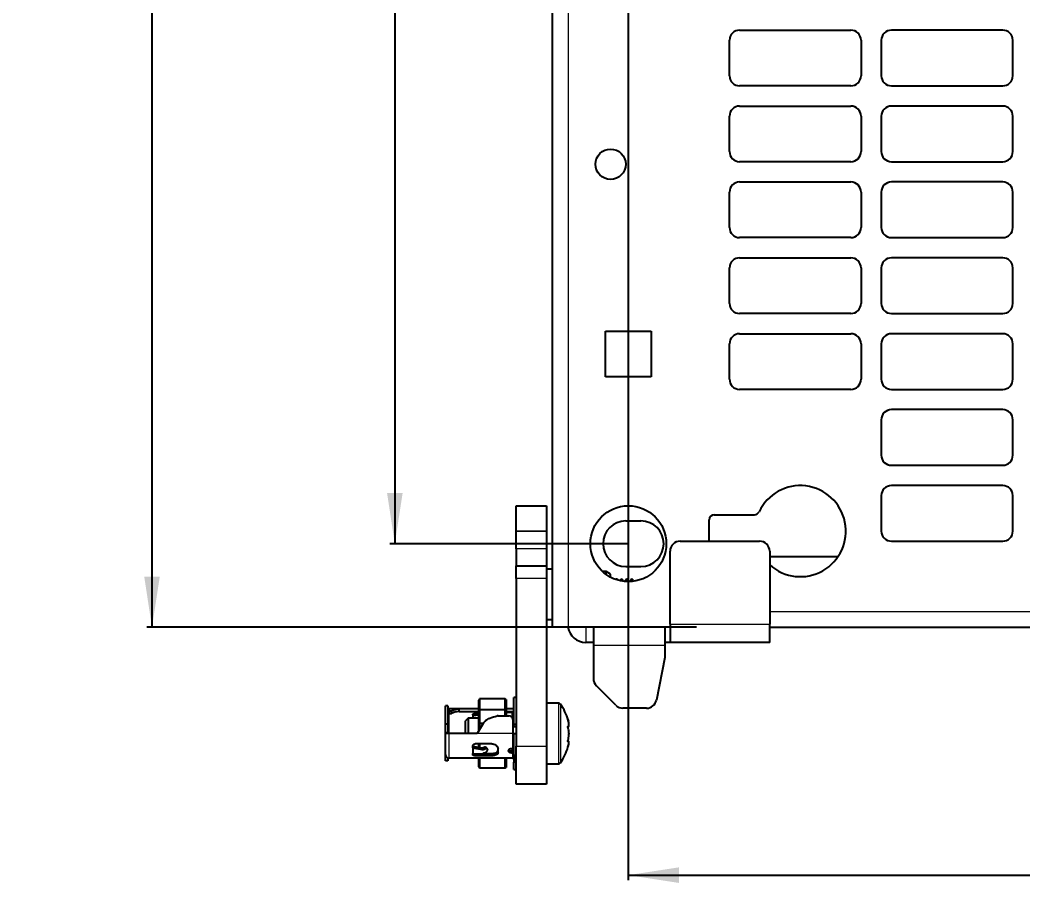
# Model space of a CAD drawing. Header units: millimetres. Extents: x -403 to 1106, y 650 to 1898.
# Drawn here: x -402.8 to -204.6, y 811.8 to 982.4 of the extents above; entities that cross this region are included whole.
import ezdxf

# ---------------------------------------------------------------- set-up
doc = ezdxf.new("R2010")
doc.units = ezdxf.units.MM
doc.layers.add('FORMAT', color=7, linetype='Continuous')
doc.styles.add('SLDTEXTSTYLE0', font='TXT', dxfattribs={"width": 0.75})
doc.dimstyles.new('SLDDIMSTYLE0', dxfattribs={"dimtxt": 20, "dimasz": 10, "dimexe": 0, "dimexo": 0.0625, "dimgap": 5, "dimtad": 2, "dimdec": 1, "dimrnd": 1e-09, "dimzin": 12, "dimdsep": 46, "dimtxsty": 'SLDTEXTSTYLE0', "dimsah": 1, "dimcen": 0.09, "dimadec": 0, "dimazin": 3, "dimtfac": 1, "dimtofl": 0, "dimtmove": 0, "dimatfit": 3, "dimfxl": 0, "dimfrac": 2, "dimtolj": 1, "dimtzin": 12, "dimarcsym": 0})

# ---------------------------------------------------------------- blocks, each defined once
blk = doc.blocks.new('_D')
at = {"layer": 'FORMAT'}
for p, q in [((-269.11, 1745.37), (-377.75, 1745.37)), ((-376.75, 1745.37), (-376.75, 862.35)), ((-269.11, 862.35), (-377.75, 862.35))]:
    blk.add_line(p, q, dxfattribs=at)
for points in [[(-376.75, 1745.37), (-378.28, 1735.37), (-375.21, 1735.37)], [(-376.75, 862.35), (-375.21, 872.35), (-378.28, 872.35)]]:
    blk.add_solid(points, dxfattribs=at)
at = {"layer": 'FORMAT', "insert": (-402.53, 1281.69), "char_height": 20, "attachment_point": 1, "rotation": 90, "style": 'SLDTEXTSTYLE0'}
blk.add_mtext('883', dxfattribs=at)
blk = doc.blocks.new('_D_4')
at = {"layer": 'FORMAT'}
for p, q in [((-282.6, 1303.85), (-282.6, 812.36)), ((173.4, 1303.85), (173.4, 812.36)), ((-282.6, 813.36), (173.4, 813.36))]:
    blk.add_line(p, q, dxfattribs=at)
for points in [[(-282.6, 813.36), (-272.6, 811.82), (-272.6, 814.9)], [(173.4, 813.36), (163.4, 814.9), (163.4, 811.82)]]:
    blk.add_solid(points, dxfattribs=at)
at = {"layer": 'FORMAT', "insert": (-76.76, 839.14), "char_height": 20, "attachment_point": 1, "style": 'SLDTEXTSTYLE0'}
blk.add_mtext('456', dxfattribs=at)
blk = doc.blocks.new('_D_5')
at = {"layer": 'FORMAT'}
for p, q in [((-282.61, 1728.86), (-329.75, 1728.86)), ((-328.75, 1728.86), (-328.75, 878.86)), ((-282.61, 878.86), (-329.75, 878.86))]:
    blk.add_line(p, q, dxfattribs=at)
for points in [[(-328.75, 1728.86), (-330.28, 1718.86), (-327.21, 1718.86)], [(-328.75, 878.86), (-327.21, 888.86), (-330.28, 888.86)]]:
    blk.add_solid(points, dxfattribs=at)
at = {"layer": 'FORMAT', "insert": (-354.53, 1281.69), "char_height": 20, "attachment_point": 1, "rotation": 90, "style": 'SLDTEXTSTYLE0'}
blk.add_mtext('850', dxfattribs=at)

msp = doc.modelspace()

# ---------------------------------------------------------------- linework, layer by layer
at = {"color": 7, "linetype": 'Continuous', "lineweight": 25}
for p, q in [((-297.6, 862.36), (-297.6, 1745.36)), ((-260.6, 980.36), (-238.6, 980.36)), ((-208.6, 980.36), (-230.6, 980.36)), ((-262.6, 971.36), (-262.6, 978.36)), ((-236.6, 978.36), (-236.6, 971.36)), ((-232.6, 978.36), (-232.6, 971.36)), ((-206.6, 971.36), (-206.6, 978.36)), ((-238.6, 969.36), (-260.6, 969.36)), ((-230.6, 969.36), (-208.6, 969.36)), ((-260.6, 965.36), (-238.6, 965.36)), ((-208.6, 965.36), (-230.6, 965.36)), ((-262.6, 956.36), (-262.6, 963.36)), ((-236.6, 963.36), (-236.6, 956.36)), ((-232.6, 963.36), (-232.6, 956.36)), ((-206.6, 956.36), (-206.6, 963.36)), ((-238.6, 954.36), (-260.6, 954.36)), ((-230.6, 954.36), (-208.6, 954.36)), ((-260.6, 950.36), (-238.6, 950.36)), ((-208.6, 950.36), (-230.6, 950.36)), ((-262.6, 941.36), (-262.6, 948.36)), ((-236.6, 948.36), (-236.6, 941.36)), ((-232.6, 948.36), (-232.6, 941.36)), ((-206.6, 941.36), (-206.6, 948.36)), ((-238.6, 939.36), (-260.6, 939.36)), ((-230.6, 939.36), (-208.6, 939.36)), ((-260.6, 935.36), (-238.6, 935.36)), ((-208.6, 935.36), (-230.6, 935.36)), ((-262.6, 926.36), (-262.6, 933.36)), ((-236.6, 933.36), (-236.6, 926.36)), ((-232.6, 933.36), (-232.6, 926.36)), ((-206.6, 926.36), (-206.6, 933.36)), ((-238.6, 924.36), (-260.6, 924.36)), ((-230.6, 924.36), (-208.6, 924.36)), ((-287.1, 920.86), (-278.1, 920.86)), ((-287.1, 911.86), (-287.1, 920.86)), ((-278.1, 920.86), (-278.1, 911.86)), ((-260.6, 920.36), (-238.6, 920.36)), ((-208.6, 920.36), (-230.6, 920.36)), ((-262.6, 911.36), (-262.6, 918.36)), ((-236.6, 918.36), (-236.6, 911.36)), ((-232.6, 918.36), (-232.6, 911.36)), ((-206.6, 911.36), (-206.6, 918.36)), ((-278.1, 911.86), (-287.1, 911.86)), ((-238.6, 909.36), (-260.6, 909.36)), ((-230.6, 909.36), (-208.6, 909.36)), ((-208.6, 905.36), (-230.6, 905.36)), ((-232.6, 903.36), (-232.6, 896.36)), ((-206.6, 896.36), (-206.6, 903.36)), ((-230.6, 894.36), (-208.6, 894.36)), ((-208.6, 890.36), (-230.6, 890.36)), ((-232.6, 888.36), (-232.6, 881.36)), ((-206.6, 881.36), (-206.6, 888.36)), ((-304.75, 886.36), (-298.75, 886.36)), ((-304.75, 881.36), (-304.75, 886.36)), ((-298.75, 886.36), (-298.75, 881.36)), ((-265.6, 884.6), (-257.65, 884.6)), ((-283.1, 883.36), (-280.1, 883.36)), ((-266.6, 879.36), (-266.6, 883.6)), ((-304.75, 881.36), (-304.75, 881.35)), ((-304.75, 877.82), (-304.75, 881.35)), ((-298.75, 881.36), (-298.75, 881.35)), ((-298.75, 881.35), (-298.75, 877.82)), ((-272.35, 879.36), (-256.65, 879.36)), ((-230.6, 879.36), (-208.6, 879.36)), ((-304.75, 877.82), (-304.75, 874.47)), ((-298.75, 877.82), (-298.75, 874.47)), ((-274.35, 862.96), (-274.35, 877.36)), ((-254.65, 877.36), (-254.65, 862.96)), ((-254.65, 876.35), (-241.11, 876.35)), ((-304.75, 874.47), (-298.75, 874.47)), ((-304.75, 871.97), (-304.75, 874.47)), ((-298.75, 874.47), (-298.75, 871.97)), ((-283.1, 874.36), (-280.1, 874.36)), ((-297.6, 873.86), (-298.75, 873.86)), ((-286.96, 873.36), (-287.69, 873.36)), ((-286.1, 872.86), (-286.96, 873.36)), ((-286.96, 872.76), (-286.96, 873.36)), ((-286.1, 872.22), (-286.1, 872.86)), ((-304.75, 871.97), (-304.75, 838.86)), ((-298.75, 871.97), (-298.75, 838.86)), ((-284.97, 871.86), (-285.03, 871.76)), ((-284.83, 871.86), (-284.97, 871.86)), ((-284.97, 871.74), (-284.97, 871.86)), ((-284.68, 871.65), (-284.83, 871.86)), ((-284.83, 871.7), (-284.83, 871.86)), ((-283.97, 871.86), (-284.19, 871.53)), ((-283.83, 871.86), (-283.97, 871.86)), ((-283.97, 871.48), (-283.97, 871.86)), ((-283.52, 871.41), (-283.83, 871.86)), ((-283.83, 871.46), (-283.83, 871.86)), ((-282.97, 871.86), (-283.29, 871.39)), ((-282.83, 871.86), (-282.97, 871.86)), ((-282.97, 871.37), (-282.97, 871.86)), ((-282.48, 871.36), (-282.83, 871.86)), ((-282.83, 871.36), (-282.83, 871.86)), ((-281.97, 871.86), (-282.31, 871.36)), ((-281.85, 871.86), (-281.97, 871.86)), ((-281.97, 871.38), (-281.97, 871.86)), ((-281.6, 871.61), (-281.85, 871.86)), ((-281.85, 871.39), (-281.85, 871.86)), ((-281.6, 871.42), (-281.6, 871.61)), ((-298.75, 863.86), (-297.6, 863.86)), ((-294.5, 862.36), (-297.6, 862.36)), ((-289.5, 862.36), (-294.5, 862.36)), ((-289.5, 862.36), (-289.5, 858.76)), ((-275.35, 862.36), (-289.5, 862.36)), ((-275.35, 862.36), (-275.35, 858.76)), ((-274.35, 862.36), (-275.35, 862.36)), ((-274.35, 862.96), (-274.35, 859.36)), ((-254.65, 859.36), (-254.65, 862.96)), ((-254.65, 862.35), (145.95, 862.35)), ((-289.5, 859.36), (-291, 859.36)), ((-289.5, 858.76), (-289.5, 852.19)), ((-274.35, 859.36), (-275.35, 859.36)), ((-275.35, 858.76), (-275.35, 856.36)), ((-254.65, 859.36), (-274.35, 859.36)), ((-275.35, 856.36), (-277.02, 847.96)), ((-285.08, 846.94), (-288.91, 850.77)), ((-304.75, 848.46), (-305.25, 848.46)), ((-305.25, 843.19), (-305.25, 848.46)), ((-318.25, 846.79), (-318.75, 846.79)), ((-318.75, 843.18), (-318.75, 846.79)), ((-318.25, 846.79), (-318.25, 843.18)), ((-312.03, 848.2), (-312.15, 847.97)), ((-312.15, 846.02), (-312.15, 847.97)), ((-312.03, 848.2), (-312.03, 846.05)), ((-306.95, 848.2), (-312.03, 848.2)), ((-306.95, 846.05), (-306.95, 848.2)), ((-306.75, 848.07), (-306.95, 848.2)), ((-306.75, 848.07), (-306.75, 846.04)), ((-296.42, 847.36), (-298.75, 847.36)), ((-316.05, 846.21), (-318.05, 846.21)), ((-317.55, 845.75), (-318.05, 845.75)), ((-318.05, 845.75), (-318.05, 845.3)), ((-318.05, 845.3), (-317.55, 845.3)), ((-317.55, 845.3), (-317.55, 845.75)), ((-316.05, 845.71), (-316.05, 846.21)), ((-312.15, 846.21), (-316.05, 846.21)), ((-316.05, 845.71), (-312.15, 845.71)), ((-313.35, 845.06), (-313.35, 844.9)), ((-313.35, 844.9), (-312.15, 845.02)), ((-313.35, 844.9), (-313.35, 844.36)), ((-312.85, 845.3), (-312.15, 845.3)), ((-312.03, 846.05), (-312.15, 846.02)), ((-312.15, 843.36), (-312.15, 846.02)), ((-312.03, 846.05), (-312.03, 843.36)), ((-306.95, 846.05), (-312.03, 846.05)), ((-308.35, 844.86), (-306.2, 844.86)), ((-306.95, 844.86), (-306.95, 846.05)), ((-306.75, 846.04), (-306.95, 846.05)), ((-305.45, 846.21), (-306.75, 846.21)), ((-306.75, 846.04), (-306.75, 844.86)), ((-306.75, 845.71), (-305.45, 845.71)), ((-305.55, 845.51), (-306.75, 845.51)), ((-305.55, 845.51), (-305.55, 844.48)), ((-305.55, 844.81), (-305.45, 844.81)), ((-278.99, 846.36), (-283.67, 846.36)), ((-318.25, 843.18), (-318.75, 843.18)), ((-318.75, 841.49), (-318.75, 843.18)), ((-318.25, 843.18), (-318.25, 841.49)), ((-314.25, 844.36), (-314.75, 843.86)), ((-314.75, 841.36), (-314.75, 843.86)), ((-312.15, 844.36), (-314.25, 844.36)), ((-314.25, 844.36), (-314.25, 841.36)), ((-311.29, 843.36), (-312.45, 841.36)), ((-312.03, 843.36), (-312.15, 843.36)), ((-312.15, 841.88), (-312.15, 843.36)), ((-311.29, 843.36), (-312.03, 843.36)), ((-312.03, 843.36), (-312.03, 842.08)), ((-305.25, 844.36), (-305.49, 844.36)), ((-305.45, 844.11), (-305.45, 841.36)), ((-305.25, 842.8), (-305.45, 842.81)), ((-305.25, 842.66), (-305.25, 843.19)), ((-305.25, 843.19), (-304.75, 843.19)), ((-304.75, 842.66), (-305.25, 842.66)), ((-294.35, 843.21), (-294.33, 843.21)), ((-318.25, 841.49), (-318.75, 841.49)), ((-318.75, 841.36), (-318.75, 841.49)), ((-318.05, 841.36), (-318.75, 841.36)), ((-318.75, 837.21), (-318.75, 841.36)), ((-318.25, 841.49), (-318.25, 841.36)), ((-312.45, 841.36), (-318.05, 841.36)), ((-305.25, 841.36), (-305.45, 841.36)), ((-305.25, 837.03), (-305.25, 841.36)), ((-305.25, 841.36), (-304.75, 841.36)), ((-313.35, 838.54), (-313.35, 838.87)), ((-313.35, 838.54), (-313.35, 837.41)), ((-309.55, 839.31), (-312.85, 839.31)), ((-312.15, 838.58), (-312.15, 839.31)), ((-312.03, 839.31), (-312.03, 838.54)), ((-310.46, 838.3), (-310.7, 838.6)), ((-304.75, 831.36), (-304.75, 838.86)), ((-298.75, 838.86), (-298.75, 831.36)), ((-294.39, 839.83), (-294.54, 839.83)), ((-318.75, 835.93), (-318.75, 837.21)), ((-318.25, 836.54), (-318.25, 835.93)), ((-313.35, 837.2), (-313.35, 837.41)), ((-309.55, 836.96), (-312.85, 836.96)), ((-311.27, 837.41), (-309.55, 837.41)), ((-310.42, 838.16), (-310.42, 838.14)), ((-308.35, 837.61), (-308.35, 838.28)), ((-306.25, 837.87), (-306.25, 837.99)), ((-305.7, 838.4), (-305.45, 838.4)), ((-305.7, 837.91), (-305.45, 837.91)), ((-305.7, 837.51), (-305.45, 837.51)), ((-305.55, 838.4), (-305.55, 837.91)), ((-305.55, 838.36), (-305.29, 838.36)), ((-304.75, 837.03), (-305.25, 837.03)), ((-305.25, 837.03), (-305.25, 835.72)), ((-318.25, 835.93), (-318.75, 835.93)), ((-316.05, 836.51), (-318.05, 836.51)), ((-305.45, 836.51), (-316.05, 836.51)), ((-312.15, 834.74), (-312.15, 836.51)), ((-312.15, 834.74), (-312.03, 834.51)), ((-312.03, 836.51), (-312.03, 834.51)), ((-306.95, 834.51), (-306.95, 836.51)), ((-306.95, 834.51), (-306.75, 834.64)), ((-306.75, 836.51), (-306.75, 834.64)), ((-305.25, 834.26), (-305.25, 835.72)), ((-304.75, 835.72), (-305.25, 835.72)), ((-298.75, 835.36), (-296.42, 835.36)), ((-306.95, 834.51), (-312.03, 834.51)), ((-305.25, 834.26), (-304.75, 834.26)), ((-298.75, 831.36), (-304.75, 831.36))]:
    msp.add_line(p, q, dxfattribs=at)
at = {"color": 8, "linetype": 'Continuous', "lineweight": 18}
for p, q in [((-294.5, 1745.36), (-294.5, 862.36)), ((-298.75, 881.36), (-304.75, 881.36)), ((-304.75, 881.35), (-298.75, 881.35)), ((-298.75, 877.82), (-304.75, 877.82)), ((-298.75, 871.97), (-304.75, 871.97)), ((-254.65, 865.45), (145.95, 865.45)), ((-291, 862.36), (-291, 859.36)), ((-274.35, 862.96), (-254.65, 862.96)), ((-275.35, 858.76), (-289.5, 858.76)), ((-296.42, 847.36), (-296.42, 841.09)), ((-295.98, 847.13), (-295.98, 841.1)), ((-318.05, 845.1), (-318.05, 841.36)), ((-305.45, 844.81), (-305.45, 845.71)), ((-318.05, 841.36), (-318.05, 836.51)), ((-305.45, 841.36), (-312.45, 841.36)), ((-305.45, 838.4), (-305.45, 841.36)), ((-296.42, 841.09), (-296.42, 835.36)), ((-295.98, 841.1), (-295.98, 835.59)), ((-304.75, 838.86), (-298.75, 838.86)), ((-312.85, 837.41), (-312.85, 836.96)), ((-309.55, 836.96), (-309.55, 837.41)), ((-305.7, 837.91), (-305.7, 837.51)), ((-305.45, 836.51), (-305.45, 837.51))]:
    msp.add_line(p, q, dxfattribs=at)
at = {"color": 7, "linetype": 'Continuous', "lineweight": 25, "flags": 128}
for points in [[(-318.05, 846.21), (-318.18, 846.19), (-318.25, 846.18)], [(-305.25, 845.74), (-305.31, 845.72), (-305.45, 845.71)], [(-305.25, 844.83), (-305.31, 844.82), (-305.45, 844.81)], [(-294.33, 843.26), (-294.44, 843.78), (-294.51, 844.03)], [(-294.52, 838.66), (-294.45, 838.92), (-294.33, 839.44)], [(-305.55, 838.23), (-305.5, 838.32), (-305.49, 838.36)], [(-305.25, 838.28), (-305.25, 838.31), (-305.26, 838.33), (-305.28, 838.35), (-305.3, 838.37), (-305.33, 838.38), (-305.37, 838.4), (-305.41, 838.4), (-305.45, 838.4)], [(-305.25, 837.88), (-305.31, 837.9), (-305.45, 837.91)]]:
    msp.add_lwpolyline(points, dxfattribs=at)
at = {"color": 7, "linetype": 'Continuous', "lineweight": 25}
for centre, radius in [((-286.1, 953.86), 3), ((-282.6, 878.86), 7.5)]:
    msp.add_circle(centre, radius, dxfattribs=at)
for centre, radius, start, end in [((-260.6, 978.36), 2, 90, 180), ((-238.6, 978.36), 2, 0, 90), ((-230.6, 978.36), 2, 90, 180), ((-208.6, 978.36), 2, 0, 90), ((-260.6, 971.36), 2, 180, 270), ((-238.6, 971.36), 2, 270, 0), ((-230.6, 971.36), 2, 180, 270), ((-208.6, 971.36), 2, 270, 0), ((-260.6, 963.36), 2, 90, 180), ((-238.6, 963.36), 2, 0, 90), ((-230.6, 963.36), 2, 90, 180), ((-208.6, 963.36), 2, 0, 90), ((-260.6, 956.36), 2, 180, 270), ((-238.6, 956.36), 2, 270, 0), ((-230.6, 956.36), 2, 180, 270), ((-208.6, 956.36), 2, 270, 0), ((-260.6, 948.36), 2, 90, 180), ((-238.6, 948.36), 2, 0, 90), ((-230.6, 948.36), 2, 90, 180), ((-208.6, 948.36), 2, 0, 90), ((-260.6, 941.36), 2, 180, 270), ((-238.6, 941.36), 2, 270, 0), ((-230.6, 941.36), 2, 180, 270), ((-208.6, 941.36), 2, 270, 0), ((-260.6, 933.36), 2, 90, 180), ((-238.6, 933.36), 2, 0, 90), ((-230.6, 933.36), 2, 90, 180), ((-208.6, 933.36), 2, 0, 90), ((-260.6, 926.36), 2, 180, 270), ((-238.6, 926.36), 2, 270, 0), ((-230.6, 926.36), 2, 180, 270), ((-208.6, 926.36), 2, 270, 0), ((-260.6, 918.36), 2, 90, 180), ((-238.6, 918.36), 2, 0, 90), ((-230.6, 918.36), 2, 90, 180), ((-208.6, 918.36), 2, 0, 90), ((-260.6, 911.36), 2, 180, 270), ((-238.6, 911.36), 2, 270, 0), ((-230.6, 911.36), 2, 180, 270), ((-208.6, 911.36), 2, 270, 0), ((-230.6, 903.36), 2, 90, 180), ((-208.6, 903.36), 2, 0, 90), ((-230.6, 896.36), 2, 180, 270), ((-208.6, 896.36), 2, 270, 0), ((-248.6, 881.35), 9, 227.7612, 154.8493), ((-230.6, 888.36), 2, 90, 180), ((-208.6, 888.36), 2, 0, 90), ((-265.6, 883.6), 1, 90, 180), ((-257.65, 885.6), 1, 270, 334.8493), ((-283.1, 878.86), 4.5, 90, 270), ((-280.1, 878.86), 4.5, 270, 90), ((-230.6, 881.36), 2, 180, 270), ((-208.6, 881.36), 2, 270, 0), ((-272.35, 877.36), 2, 90, 180), ((-256.65, 877.36), 2, 0, 90), ((-291, 862.96), 3.6, 189.5941, 270), ((-287.5, 852.19), 2, 180, 225), ((-296.42, 846.82), 0.54, 35.2515, 90), ((-304.15, 841.36), 10, 15.4963, 35.2515), ((-283.67, 848.36), 2, 225, 270), ((-278.99, 848.36), 2, 270, 348.6901), ((-318.05, 845.51), 0.2, 90, 180), ((-308.35, 844.11), 0.75, 90, 105.0484), ((-306.2, 844.11), 0.75, 0, 90), ((-305.45, 846.41), 0.2, 270, 0), ((-305.35, 844.44), 0.0996, 305.5332, 356.0721), ((-304.15, 841.36), 10, 324.7485, 344.3485), ((-318.05, 837.21), 0.7, 180, 270), ((-305.43, 837.33), 0.183, 7.3339, 95.8124), ((-305.45, 836.31), 0.2, 0, 90), ((-296.42, 835.9), 0.54, 270, 324.7485)]:
    msp.add_arc(centre, radius, start, end, dxfattribs=at)
for points, knots in [([(-318.05, 846.21), (-318.05, 846.17), (-318.05, 846.11), (-318.05, 845.86), (-318.05, 845.75)], [0, 0, 0, 0, 0.559866, 1, 1, 1, 1]), ([(-316.05, 846.21), (-316.33, 846.17), (-316.83, 846.11), (-317.33, 845.86), (-317.55, 845.75)], [0, 0, 0, 0, 0.559911, 1, 1, 1, 1]), ([(-316.05, 845.71), (-316.33, 845.68), (-316.83, 845.64), (-317.33, 845.4), (-317.55, 845.3)], [0, 0, 0, 0, 0.5598678, 1, 1, 1, 1]), ([(-313.35, 845.06), (-313.34, 845.09), (-313.33, 845.15), (-313.24, 845.22), (-313.12, 845.27), (-312.98, 845.3), (-312.88, 845.3), (-312.85, 845.3)], [0, 0, 0, 0, 0.214295, 0.42863, 0.64223, 0.856153, 1, 1, 1, 1]), ([(-311.29, 843.36), (-311.12, 843.57), (-310.77, 844.02), (-309.79, 844.49), (-309.03, 844.7), (-308.54, 844.83)], [0, 0, 0, 0, 0.254027, 0.526591, 1, 1, 1, 1]), ([(-305.25, 844.13), (-305.25, 844.12), (-305.25, 844.1), (-305.27, 844.07), (-305.3, 844.04), (-305.38, 844.03), (-305.43, 844.02), (-305.46, 844.02)], [0, 0, 0, 0, 0.187462, 0.362386, 0.517277, 0.750642, 1, 1, 1, 1]), ([(-305.25, 843.07), (-305.25, 843.06), (-305.25, 843.04), (-305.27, 843.02), (-305.3, 843), (-305.37, 843), (-305.42, 843.01), (-305.45, 843.01)], [0, 0, 0, 0, 0.1953018, 0.3775407, 0.5389091, 0.7613833, 1, 1, 1, 1]), ([(-294.55, 838.56), (-294.55, 838.56), (-294.54, 838.56), (-294.54, 838.59), (-294.49, 838.74), (-294.41, 839.06), (-294.34, 839.43), (-294.32, 839.7), (-294.34, 839.85), (-294.41, 839.82), (-294.5, 839.79), (-294.53, 839.79), (-294.54, 839.81), (-294.55, 839.83), (-294.55, 839.85), (-294.54, 839.88), (-294.53, 839.95), (-294.48, 840.18), (-294.38, 840.55), (-294.32, 841.04), (-294.32, 841.54), (-294.38, 841.97), (-294.47, 842.28), (-294.52, 842.5), (-294.54, 842.58), (-294.54, 842.62), (-294.55, 842.65), (-294.54, 842.67), (-294.54, 842.7), (-294.49, 842.74), (-294.41, 842.72), (-294.34, 842.76), (-294.32, 842.91), (-294.34, 843.22), (-294.41, 843.62), (-294.49, 843.95), (-294.53, 844.1), (-294.54, 844.14), (-294.55, 844.15), (-294.55, 844.16), (-294.54, 844.15), (-294.53, 844.11), (-294.49, 843.98), (-294.47, 843.85), (-294.44, 843.75)], [0, 0, 0, 0, 0.002669, 0.006422, 0.016822, 0.063309, 0.118617, 0.153644, 0.188957, 0.265945, 0.291246, 0.303925, 0.310299, 0.31305, 0.315831, 0.318218, 0.322425, 0.335452, 0.396277, 0.457638, 0.493644, 0.54503, 0.602606, 0.617005, 0.624239, 0.627149, 0.630093, 0.632606, 0.636406, 0.647212, 0.695726, 0.751897, 0.78647, 0.821241, 0.889001, 0.922439, 0.936242, 0.940574, 0.943357, 0.945726, 0.94809, 0.952284, 0.965237, 1, 1, 1, 1]), ([(-294.33, 843.21), (-294.32, 843.21), (-294.32, 843.21), (-294.33, 843.26), (-294.33, 843.26)], [0, 0, 0, 0, 0.963374, 1, 1, 1, 1]), ([(-313.35, 838.87), (-313.34, 838.91), (-313.33, 839.01), (-313.24, 839.14), (-313.12, 839.24), (-312.98, 839.3), (-312.88, 839.31), (-312.85, 839.31)], [0, 0, 0, 0, 0.214373, 0.428779, 0.642592, 0.856666, 1, 1, 1, 1]), ([(-313.35, 838.83), (-312.92, 838.73), (-312.33, 838.6), (-311.51, 838.48), (-311.22, 838.61), (-311.07, 838.67)], [0, 0, 0, 0, 0.56666, 0.780905, 1, 1, 1, 1]), ([(-313.35, 838.54), (-312.85, 838.43), (-312.18, 838.29), (-311.28, 838.18), (-310.98, 838.3), (-310.82, 838.36)], [0, 0, 0, 0, 0.587693, 0.790818, 1, 1, 1, 1]), ([(-311.07, 838.67), (-311.02, 838.68), (-310.93, 838.7), (-310.81, 838.69), (-310.76, 838.65), (-310.74, 838.64)], [0, 0, 0, 0, 0.369126, 0.738256, 1, 1, 1, 1]), ([(-310.7, 838.59), (-310.71, 838.61), (-310.72, 838.62), (-310.73, 838.64), (-310.74, 838.64)], [0, 0, 0, 0, 0.872289, 1, 1, 1, 1]), ([(-309.55, 839.31), (-309.41, 839.3), (-309.14, 839.27), (-308.78, 839.09), (-308.51, 838.82), (-308.37, 838.54), (-308.35, 838.36), (-308.35, 838.28)], [0, 0, 0, 0, 0.213238, 0.42649, 0.63916, 0.849598, 1, 1, 1, 1]), ([(-313.35, 837.41), (-312.85, 837.35), (-312.18, 837.26), (-311.28, 837.37), (-310.98, 837.54), (-310.82, 837.63)], [0, 0, 0, 0, 0.5876932, 0.7908183, 1, 1, 1, 1]), ([(-312.85, 836.96), (-312.9, 836.96), (-313.01, 836.97), (-313.16, 837.01), (-313.28, 837.06), (-313.34, 837.13), (-313.34, 837.18), (-313.35, 837.2)], [0, 0, 0, 0, 0.214445, 0.428893, 0.643239, 0.857188, 1, 1, 1, 1]), ([(-310.42, 838.16), (-310.42, 838.2), (-310.43, 838.28), (-310.51, 838.35), (-310.62, 838.39), (-310.73, 838.39), (-310.8, 838.37), (-310.82, 838.36)], [0, 0, 0, 0, 0.225883, 0.451767, 0.67765, 0.903524, 1, 1, 1, 1]), ([(-310.82, 837.63), (-310.77, 837.65), (-310.68, 837.7), (-310.55, 837.82), (-310.46, 837.95), (-310.42, 838.06), (-310.42, 838.12), (-310.42, 838.14)], [0, 0, 0, 0, 0.225867, 0.4517344, 0.6775983, 0.9034793, 1, 1, 1, 1]), ([(-309.55, 837.41), (-309.41, 837.42), (-309.14, 837.43), (-308.78, 837.52), (-308.51, 837.67), (-308.37, 837.87), (-308.35, 838.01), (-308.35, 838.07)], [0, 0, 0, 0, 0.2128745, 0.4257668, 0.6379374, 0.8473525, 1, 1, 1, 1]), ([(-308.35, 837.61), (-308.36, 837.52), (-308.38, 837.36), (-308.58, 837.17), (-308.88, 837.04), (-309.22, 836.97), (-309.45, 836.96), (-309.55, 836.96)], [0, 0, 0, 0, 0.212833, 0.42585, 0.635542, 0.846587, 1, 1, 1, 1]), ([(-306.25, 837.99), (-306.24, 838.03), (-306.23, 838.12), (-306.13, 838.25), (-305.99, 838.34), (-305.84, 838.4), (-305.74, 838.4), (-305.7, 838.4)], [0, 0, 0, 0, 0.214305, 0.42865, 0.642279, 0.856223, 1, 1, 1, 1]), ([(-305.7, 837.51), (-305.76, 837.51), (-305.88, 837.52), (-306.05, 837.58), (-306.17, 837.67), (-306.24, 837.77), (-306.24, 837.84), (-306.25, 837.87)], [0, 0, 0, 0, 0.2143929, 0.4287887, 0.6430611, 0.8568545, 1, 1, 1, 1]), ([(-306.21, 838.13), (-306.18, 838.1), (-306.13, 838.03), (-305.99, 837.95), (-305.84, 837.91), (-305.74, 837.91), (-305.7, 837.91)], [0, 0, 0, 0, 0.252501, 0.531568, 0.811143, 1, 1, 1, 1])]:
    msp.add_open_spline(points, degree=3, knots=knots, dxfattribs=at)
at = {"color": 8, "linetype": 'Continuous', "lineweight": 18}
msp.add_open_spline([(-310.82, 838.36), (-310.86, 838.41), (-310.93, 838.49), (-311.02, 838.6), (-311.06, 838.65), (-311.07, 838.67)], degree=3, knots=[0, 0, 0, 0, 0.502362, 0.815418, 1, 1, 1, 1], dxfattribs=at)

# ---------------------------------------------------------------- dimensions: what is measured, and where the dimension line sits
at = {"layer": 'FORMAT'}
for base, p1, p2, angle, picture, middle in [((-376.75, 862.35), (-269.1, 1745.37), (-269.1, 862.35), 90, '_D', (-376.75, 1303.86)), ((-328.75, 878.86), (-282.6, 1728.86), (-282.6, 878.86), 90, '_D_5', (-328.75, 1303.86)), ((173.4, 813.36), (-282.6, 1303.86), (173.4, 1303.86), 0, '_D_4', (-54.6, 813.36))]:
    dim = msp.add_linear_dim(base=base, p1=p1, p2=p2, angle=angle, dimstyle='SLDDIMSTYLE0', dxfattribs=at)
    dim.commit()
    dim.dimension.update_dxf_attribs({"geometry": picture, "text_midpoint": middle, "dimtype": 160})

doc.saveas('drawing.dxf')
